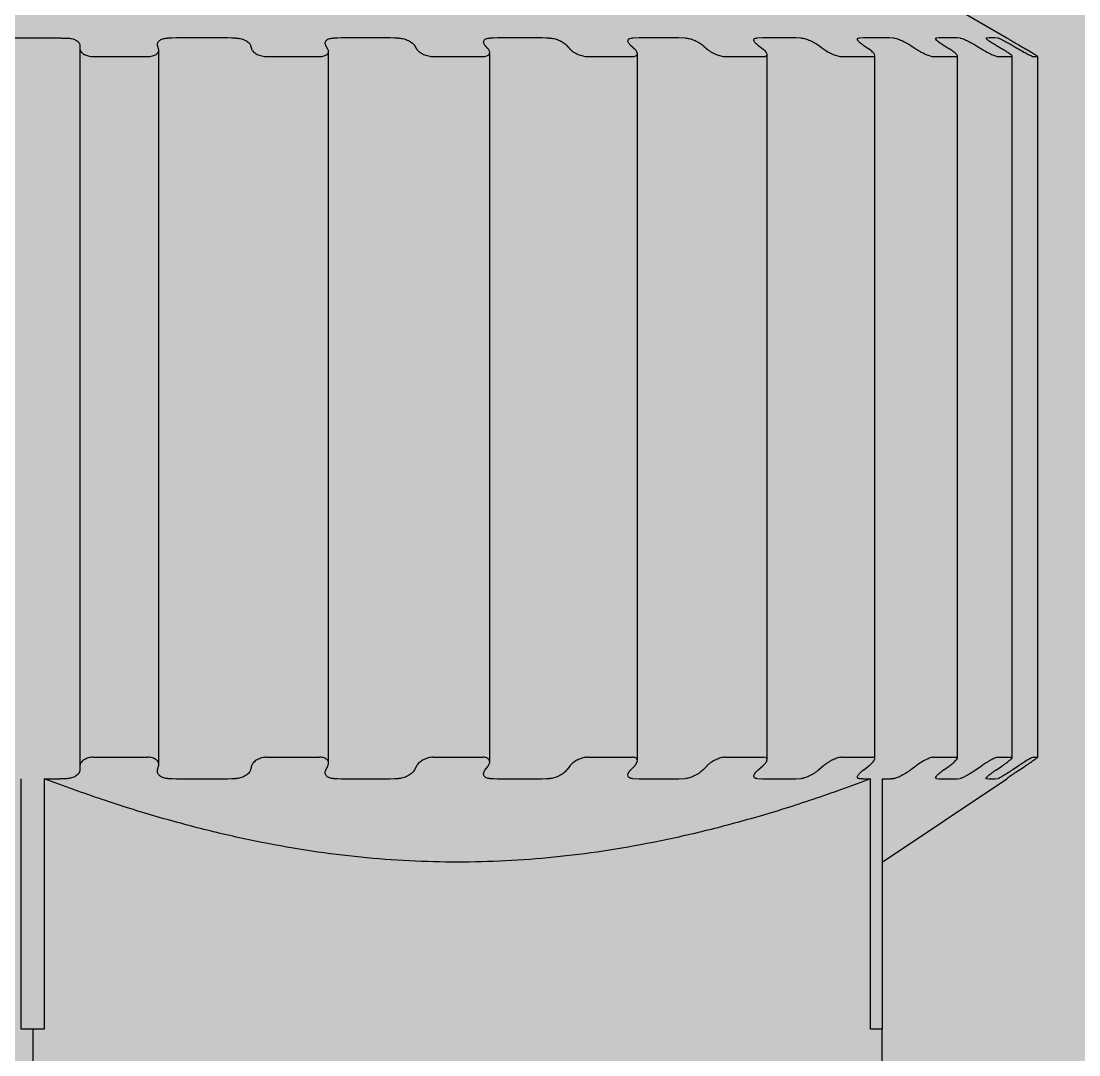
# Model space of a CAD drawing. Extents: x -18489 to 195597, y -1599 to 112111.
# Drawn here: x -16957.005 to -16955.326, y 2576.556 to 2578.197 of the extents above; entities that cross this region are included whole.
import ezdxf

# ---------------------------------------------------------------- set-up
doc = ezdxf.new("R2010")
doc.units = 0
doc.header["$LTSCALE"] = 100
for name, color, linetype in [('188K-SM-03-F10-MECH-EQ-Y2257103$0$0 Xref', 8, 'Continuous'), ('188K-SM-03-F10-MECH-EQ-Y2257103$0$M-EQU-FOUNDATION', 8, 'Continuous'), ('188K-SM-03-F10-MECH-EQ-Y2257103$0$Micron CUP L10 HVAC EQU$0$M-MECH-EQU', 136, 'Continuous'), ('188K-SM-03-F10-MECH-EQ-Y2257103$0$Micron CUP L10 HVAC EQU$0$M-PHASE1 AREA', 252, 'Continuous')]:
    doc.layers.add(name, color=color, linetype=linetype)
pattern_1 = [(50, (4473.52, 709.2), (54.6554, -4.78173), [5.715, -62.865]), (355, (4473.52, 709.2), (-10.57303, 57.31705), [4.572, -50.29218]), (100.45144, (4478.076, 708.8), (44.08237, 52.53533), [4.857, -53.42707]), (46.1842, (4473.52, 724.44), (81.32371, -12.6127), [8.5725, -94.2975]), (96.63556, (4480.3, 723.39), (71.22124, 74.22784), [7.2855, -80.14068]), (351.18415, (4473.52, 724.44), (71.22124, 74.22784), [6.858, -75.43792]), (21, (4481.14, 720.63), (45.48432, -30.67956), [5.715, -62.865]), (326, (4481.14, 720.63), (18.54061, 55.25639), [4.572, -50.292]), (71.45144, (4484.93, 718.07), (64.02493, 24.57683), [4.857, -53.42698]), (37.5, (4473.521, 709.2), (0.926581, 25.366512), [0, -49.6824, 0, -51.054, 0, -50.4825]), (7.5, (4473.52, 709.2), (20.0459, 30.054172), [0, -29.1084, 0, -48.5394, 0, -19.2405]), (327.5, (4456.529, 709.2), (40.677179, -1.718623), [0, -19.05, 0, -59.436, 0, -78.867]), (317.5, (4448.91, 709.2), (44.438754, 7.62795), [0, -24.765, 0, -39.4716, 0, -56.007])]

# ---------------------------------------------------------------- blocks, each defined once
blk = doc.blocks.new('188K-SM-03-F10-MECH-EQ-Y2257103$0$Micron CUP L10 HVAC EQU$0$A$C0c53ceb0')
at = {"layer": '188K-SM-03-F10-MECH-EQ-Y2257103$0$Micron CUP L10 HVAC EQU$0$M-PHASE1 AREA'}
for p, q in [((-8123.89249, 16608.10822), (-8122.91107, 16607.5416)), ((-8122.91107, 16607.53597), (-8122.91107, 16607.5416)), ((-8137.62858, 16607.36463), (-8137.62858, 16595.97999)), ((-8137.41677, 16607.24307), (-8136.55374, 16607.24307)), ((-8136.37674, 16596.00319), (-8136.37674, 16607.34454)), ((-8134.66083, 16607.24307), (-8133.82402, 16607.24307)), ((-8133.68115, 16596.02588), (-8133.68115, 16607.32489)), ((-8132.01783, 16607.24307), (-8131.23267, 16607.24307)), ((-8131.12219, 16596.04737), (-8131.12219, 16607.30628)), ((-8129.56808, 16607.24307), (-8128.85842, 16607.24307)), ((-8128.77762, 16596.06703), (-8128.77762, 16607.28926)), ((-8127.386, 16607.24307), (-8126.77341, 16607.24307)), ((-8126.71867, 16596.08426), (-8126.71867, 16607.27433)), ((-8125.53791, 16607.24307), (-8125.041, 16607.24307)), ((-8125.00791, 16596.09855), (-8125.00791, 16607.26195)), ((-8124.07995, 16607.24307), (-8123.71382, 16607.24307)), ((-8123.69732, 16596.10949), (-8123.69732, 16607.25248)), ((-8123.05642, 16607.24307), (-8122.8322, 16607.24307)), ((-8122.82672, 16596.11675), (-8122.82672, 16607.24619)), ((-8122.49843, 16607.24307), (-8122.42292, 16607.24307)), ((-8122.42256, 16596.12012), (-8122.42256, 16607.24328)), ((-8137.41677, 16596.12036), (-8136.55374, 16596.12036)), ((-8134.66083, 16596.12036), (-8133.82402, 16596.12036)), ((-8132.01783, 16596.12036), (-8131.23267, 16596.12036)), ((-8129.56808, 16596.12036), (-8128.85842, 16596.12036)), ((-8127.386, 16596.12036), (-8126.77341, 16596.12036)), ((-8125.53791, 16596.12036), (-8125.041, 16596.12036)), ((-8124.07995, 16596.12036), (-8123.71382, 16596.12036)), ((-8123.05642, 16596.12036), (-8122.8322, 16596.12036)), ((-8122.49843, 16596.12036), (-8122.42292, 16596.12036)), ((-8137.62858, 16595.97999), (-8137.62858, 16595.92078)), ((-8136.39521, 16595.92078), (-8136.37977, 16595.97999)), ((-8134.90406, 16595.97999), (-8134.9195, 16595.92078)), ((-8133.7236, 16595.92078), (-8133.69319, 16595.97999)), ((-8132.28508, 16595.97999), (-8132.31549, 16595.92078)), ((-8131.19341, 16595.92078), (-8131.14895, 16595.97999)), ((-8129.85123, 16595.97999), (-8129.89569, 16595.92078)), ((-8128.88151, 16595.92078), (-8128.82436, 16595.97999)), ((-8127.67645, 16595.97999), (-8127.73361, 16595.92078)), ((-8126.85815, 16595.92078), (-8126.79004, 16595.97999)), ((-8125.82684, 16595.97999), (-8125.89495, 16595.92078)), ((-8125.18481, 16595.92078), (-8125.10781, 16595.97999)), ((-8124.35857, 16595.97999), (-8124.43557, 16595.92078)), ((-8123.91234, 16595.92078), (-8123.82879, 16595.97999)), ((-8123.31628, 16595.97999), (-8123.39982, 16595.92078)), ((-8123.07939, 16595.92078), (-8122.99183, 16595.97999)), ((-8122.73162, 16595.97999), (-8122.81918, 16595.92078)), ((-8122.71127, 16595.92078), (-8122.62236, 16595.97999)), ((-8138.56131, 16591.80473), (-8138.56131, 16595.77637)), ((-8138.19433, 16595.77637), (-8138.19433, 16591.80473)), ((-8125.07497, 16591.80473), (-8125.07497, 16595.77637)), ((-8124.89148, 16595.77637), (-8124.89148, 16591.80473)), ((-8124.89148, 16594.45538), (-8122.91107, 16595.77565)), ((-8122.91107, 16595.78215), (-8122.91107, 16595.77565)), ((-8138.37782, 16591.80473), (-8138.56131, 16591.80473)), ((-8138.37782, 16591.80473), (-8138.37782, 16582.34008)), ((-8138.19433, 16591.80473), (-8138.37782, 16591.80473)), ((-8124.89148, 16591.80473), (-8125.07497, 16591.80473)), ((-8124.89148, 16582.34008), (-8124.89148, 16591.80473))]:
    blk.add_line(p, q, dxfattribs=at)
for centre, major_axis, ratio, start_param, end_param in [((-8135.69201, 16580.74125), (-0.0012, 26.80035), 0.98480775, 6.26263825, 6.30364386), ((-8133.08781, 16580.74125), (-0.00061, 26.80035), 0.93969262, 6.26266107, 6.30366667), ((-8130.64434, 16580.74125), (-0.00042, 26.80035), 0.8660254, 6.26266899, 6.30367459), ((-8128.43585, 16580.74125), (-0.00033, 26.80035), 0.76604444, 6.26267321, 6.30367881), ((-8126.52944, 16580.74125), (-0.00027, 26.80035), 0.64278761, 6.26267596, 6.30368156), ((-8124.98304, 16580.74125), (-0.00024, 26.80035), 0.5, 6.262678, 6.3036836), ((-8123.84363, 16580.74125), (-0.00022, 26.80035), 0.34202014, 6.26267967, 6.30368527), ((-8123.14584, 16580.74125), (-0.00021, 26.80035), 0.17364818, 6.26268113, 6.30368673), ((-8135.69201, 16618.98619), (-0.00138, -23.21054), 0.98480775, 6.25956941, 6.30691816), ((-8133.0878, 16618.98619), (-0.0007, -23.21054), 0.93969262, 6.25953926, 6.30688801), ((-8130.64433, 16618.98619), (-0.00048, -23.21054), 0.8660254, 6.25952879, 6.30687754), ((-8128.43583, 16618.98619), (-0.00037, -23.21054), 0.76604444, 6.25952322, 6.30687197), ((-8126.52942, 16618.98619), (-0.00031, -23.21054), 0.64278761, 6.25951958, 6.30686834), ((-8123.8436, 16618.98619), (-0.00025, -23.21054), 0.34202014, 6.25951468, 6.30686344), ((-8123.14581, 16618.98619), (-0.00024, -23.21054), 0.17364818, 6.25951275, 6.3068615)]:
    blk.add_ellipse(centre, major_axis=major_axis, ratio=ratio, start_param=start_param, end_param=end_param, dxfattribs=at)
for points, weights in [([(-8138.92727, 16607.53597), (-8138.37782, 16607.54723), (-8137.82838, 16607.53597)], [1.93647539012, 1.93769688925, 1.93647539012]), ([(-8137.62929, 16607.41589), (-8137.62858, 16607.39033), (-8137.62858, 16607.36463)], [1.04516094232, 1.04564432953, 1.04611958948]), ([(-8136.38048, 16607.36463), (-8136.38752, 16607.39035), (-8136.39521, 16607.41591)], [1.04611932055, 1.04564401843, 1.04516058768]), ([(-8134.92018, 16607.41589), (-8134.9118, 16607.39033), (-8134.90406, 16607.36463)], [1.04516094222, 1.04564432943, 1.04611958938]), ([(-8133.69387, 16607.36463), (-8133.70845, 16607.39035), (-8133.7236, 16607.41591)], [1.04611932012, 1.04564401801, 1.04516058726]), ([(-8132.31614, 16607.41589), (-8132.30032, 16607.39033), (-8132.28508, 16607.36463)], [1.04516094233, 1.04564432955, 1.04611958949]), ([(-8131.14958, 16607.36463), (-8131.17125, 16607.39035), (-8131.19341, 16607.41591)], [1.04611932038, 1.04564401827, 1.04516058752]), ([(-8129.89628, 16607.41589), (-8129.87351, 16607.39033), (-8129.85123, 16607.36463)], [1.04516094243, 1.04564432965, 1.0461195896]), ([(-8128.82492, 16607.36463), (-8128.85302, 16607.39035), (-8128.88151, 16607.41591)], [1.04611932027, 1.04564401815, 1.04516058741]), ([(-8127.73412, 16607.41589), (-8127.7051, 16607.39033), (-8127.67645, 16607.36463)], [1.04516094266, 1.04564432988, 1.04611958983]), ([(-8126.79052, 16607.36463), (-8126.8242, 16607.39035), (-8126.85815, 16607.41591)], [1.04611932015, 1.04564401804, 1.04516058729]), ([(-8125.89537, 16607.41589), (-8125.86097, 16607.39033), (-8125.82684, 16607.36463)], [1.0451609422, 1.04564432941, 1.04611958936]), ([(-8125.10819, 16607.36463), (-8125.14643, 16607.39035), (-8125.18481, 16607.41591)], [1.04611932038, 1.04564401826, 1.04516058751]), ([(-8124.43589, 16607.41589), (-8124.39717, 16607.39033), (-8124.35857, 16607.36463)], [1.04516094231, 1.04564432953, 1.04611958947]), ([(-8123.82906, 16607.36463), (-8123.87069, 16607.39035), (-8123.91234, 16607.41591)], [1.04611932029, 1.04564401817, 1.04516058742]), ([(-8123.40003, 16607.41589), (-8123.35815, 16607.39033), (-8123.31628, 16607.36463)], [1.04516094224, 1.04564432946, 1.0461195894]), ([(-8122.99198, 16607.36463), (-8123.03574, 16607.39035), (-8123.07939, 16607.41591)], [1.04611932041, 1.0456440183, 1.04516058755]), ([(-8122.81927, 16607.41589), (-8122.7755, 16607.39033), (-8122.73162, 16607.36463)], [1.0451609426, 1.04564432981, 1.04611958976]), ([(-8122.62239, 16607.36463), (-8122.66695, 16607.39035), (-8122.71127, 16607.41591)], [1.04611932014, 1.04564401802, 1.04516058728]), ([(-8138.19433, 16595.77637), (-8138.01141, 16595.77782), (-8137.82838, 16595.78215)], [1.61892907311, 1.61881551721, 1.61847557924]), ([(-8125.07497, 16595.77637), (-8131.63465, 16593.3036), (-8138.19433, 16595.77637)], [1.06957579566, 1.22672434335, 1.06957579566]), ([(-8125.25794, 16595.78215), (-8125.16643, 16595.77782), (-8125.07497, 16595.77637)], [1.61847558047, 1.61881551844, 1.61892907434]), ([(-8124.89148, 16595.77637), (-8124.80001, 16595.77782), (-8124.7085, 16595.78215)], [1.61892907434, 1.61881551844, 1.61847558047])]:
    blk.add_rational_spline(points, weights, degree=2, dxfattribs=at)
for points, knots in [([(-8137.82838, 16607.53597), (-8137.80578, 16607.53548), (-8137.78222, 16607.53265), (-8137.73643, 16607.52207), (-8137.71461, 16607.51381), (-8137.67696, 16607.49398), (-8137.65977, 16607.48053), (-8137.63628, 16607.4515), (-8137.63001, 16607.43591), (-8137.62866, 16607.41959), (-8137.62859, 16607.41775), (-8137.62929, 16607.41589)], [0.0329398741, 0.0329398741, 0.0329398741, 0.0329398741, 0.0396612238, 0.0396612238, 0.0470802354, 0.0470802354, 0.0557823299, 0.0557823299, 0.0644844245, 0.0644844245, 0.0655817402, 0.0655817402, 0.0655817402, 0.0655817402]), ([(-8136.39521, 16607.41591), (-8136.39577, 16607.41776), (-8136.39625, 16607.4196), (-8136.39665, 16607.42142), (-8136.39982, 16607.43591), (-8136.39829, 16607.4515), (-8136.38371, 16607.48053), (-8136.37068, 16607.49398), (-8136.33929, 16607.51381), (-8136.32013, 16607.52207), (-8136.27791, 16607.53265), (-8136.25539, 16607.53548), (-8136.23315, 16607.53597)], [0.1289552603, 0.1289552603, 0.1289552603, 0.1289552603, 0.1300488787, 0.1300488787, 0.1300488787, 0.1387509732, 0.1387509732, 0.1474530678, 0.1474530678, 0.1548720794, 0.1548720794, 0.1615934291, 0.1615934291, 0.1615934291, 0.1615934291]), ([(-8135.15095, 16607.53597), (-8135.12869, 16607.53548), (-8135.10479, 16607.53265), (-8135.05683, 16607.52207), (-8135.03301, 16607.51381), (-8134.99026, 16607.49398), (-8134.96941, 16607.48053), (-8134.93773, 16607.4515), (-8134.92691, 16607.43591), (-8134.92068, 16607.41959), (-8134.92005, 16607.41775), (-8134.92018, 16607.41589)], [0.0329398741, 0.0329398741, 0.0329398741, 0.0329398741, 0.0396612238, 0.0396612238, 0.0470802354, 0.0470802354, 0.0557823299, 0.0557823299, 0.0644844245, 0.0644844245, 0.0655817402, 0.0655817402, 0.0655817402, 0.0655817402]), ([(-8133.7236, 16607.41591), (-8133.7247, 16607.41776), (-8133.72572, 16607.4196), (-8133.72665, 16607.42142), (-8133.7341, 16607.43591), (-8133.73735, 16607.4515), (-8133.73212, 16607.48053), (-8133.72367, 16607.49398), (-8133.69948, 16607.51381), (-8133.68356, 16607.52207), (-8133.64619, 16607.53265), (-8133.62541, 16607.53548), (-8133.60419, 16607.53597)], [0.1289552603, 0.1289552603, 0.1289552603, 0.1289552603, 0.1300488787, 0.1300488787, 0.1300488787, 0.1387509732, 0.1387509732, 0.1474530678, 0.1474530678, 0.1548720794, 0.1548720794, 0.1615934291, 0.1615934291, 0.1615934291, 0.1615934291]), ([(-8132.57157, 16607.53597), (-8132.55032, 16607.53548), (-8132.52681, 16607.53265), (-8132.47813, 16607.52207), (-8132.45305, 16607.51381), (-8132.40648, 16607.49398), (-8132.38262, 16607.48053), (-8132.3437, 16607.4515), (-8132.32867, 16607.43591), (-8132.31775, 16607.41959), (-8132.31659, 16607.41775), (-8132.31614, 16607.41589)], [0.0329398741, 0.0329398741, 0.0329398741, 0.0329398741, 0.0396612238, 0.0396612238, 0.0470802354, 0.0470802354, 0.0557823299, 0.0557823299, 0.0644844245, 0.0644844245, 0.0655817402, 0.0655817402, 0.0655817402, 0.0655817402]), ([(-8131.19341, 16607.41591), (-8131.19501, 16607.41776), (-8131.19654, 16607.4196), (-8131.19799, 16607.42142), (-8131.20948, 16607.43591), (-8131.21742, 16607.4515), (-8131.2217, 16607.48053), (-8131.21806, 16607.49398), (-8131.20183, 16607.51381), (-8131.18962, 16607.52207), (-8131.15824, 16607.53265), (-8131.13983, 16607.53548), (-8131.12028, 16607.53597)], [0.1289552603, 0.1289552603, 0.1289552603, 0.1289552603, 0.1300488787, 0.1300488787, 0.1300488787, 0.1387509732, 0.1387509732, 0.1474530678, 0.1474530678, 0.1548720794, 0.1548720794, 0.1615934291, 0.1615934291, 0.1615934291, 0.1615934291]), ([(-8130.16861, 16607.53597), (-8130.14902, 16607.53548), (-8130.12661, 16607.53265), (-8130.0787, 16607.52207), (-8130.05311, 16607.51381), (-8130.00414, 16607.49398), (-8129.97798, 16607.48053), (-8129.93302, 16607.4515), (-8129.91423, 16607.43591), (-8129.89895, 16607.41959), (-8129.89728, 16607.41775), (-8129.89628, 16607.41589)], [0.0329398741, 0.0329398741, 0.0329398741, 0.0329398741, 0.0396612238, 0.0396612238, 0.0470802354, 0.0470802354, 0.0557823299, 0.0557823299, 0.0644844245, 0.0644844245, 0.0655817402, 0.0655817402, 0.0655817402, 0.0655817402]), ([(-8128.88151, 16607.41591), (-8128.88357, 16607.41776), (-8128.88556, 16607.4196), (-8128.88747, 16607.42142), (-8128.90267, 16607.43591), (-8128.91505, 16607.4515), (-8128.9287, 16607.48053), (-8128.93001, 16607.49398), (-8128.92221, 16607.51381), (-8128.9141, 16607.52207), (-8128.88965, 16607.53265), (-8128.87417, 16607.53548), (-8128.85688, 16607.53597)], [0.1289552603, 0.1289552603, 0.1289552603, 0.1289552603, 0.1300488787, 0.1300488787, 0.1300488787, 0.1387509732, 0.1387509732, 0.1474530678, 0.1474530678, 0.1548720794, 0.1548720794, 0.1615934291, 0.1615934291, 0.1615934291, 0.1615934291]), ([(-8128.01509, 16607.53597), (-8127.99775, 16607.53548), (-8127.97712, 16607.53265), (-8127.93142, 16607.52207), (-8127.90611, 16607.51381), (-8127.85623, 16607.49398), (-8127.82858, 16607.48053), (-8127.77893, 16607.4515), (-8127.75695, 16607.43591), (-8127.73777, 16607.41959), (-8127.73566, 16607.41775), (-8127.73412, 16607.41589)], [0.0329398741, 0.0329398741, 0.0329398741, 0.0329398741, 0.0396612238, 0.0396612238, 0.0470802354, 0.0470802354, 0.0557823299, 0.0557823299, 0.0644844245, 0.0644844245, 0.0655817402, 0.0655817402, 0.0655817402, 0.0655817402]), ([(-8126.85815, 16607.41591), (-8126.86061, 16607.41776), (-8126.863, 16607.4196), (-8126.86532, 16607.42142), (-8126.88375, 16607.43591), (-8126.9002, 16607.4515), (-8126.92282, 16607.48053), (-8126.92902, 16607.49398), (-8126.92989, 16607.51381), (-8126.92612, 16607.52207), (-8126.90935, 16607.53265), (-8126.89727, 16607.53548), (-8126.88278, 16607.53597)], [0.1289552603, 0.1289552603, 0.1289552603, 0.1289552603, 0.1300488787, 0.1300488787, 0.1300488787, 0.1387509732, 0.1387509732, 0.1474530678, 0.1474530678, 0.1548720794, 0.1548720794, 0.1615934291, 0.1615934291, 0.1615934291, 0.1615934291]), ([(-8126.17643, 16607.53597), (-8126.16187, 16607.53548), (-8126.14365, 16607.53265), (-8126.10156, 16607.52207), (-8126.07728, 16607.51381), (-8126.02801, 16607.49398), (-8125.9997, 16607.48053), (-8125.94688, 16607.4515), (-8125.92238, 16607.43591), (-8125.89989, 16607.41959), (-8125.89739, 16607.41775), (-8125.89537, 16607.41589)], [0.0329398741, 0.0329398741, 0.0329398741, 0.0329398741, 0.0396612238, 0.0396612238, 0.0470802354, 0.0470802354, 0.0557823299, 0.0557823299, 0.0644844245, 0.0644844245, 0.0655817402, 0.0655817402, 0.0655817402, 0.0655817402]), ([(-8125.18481, 16607.41591), (-8125.18759, 16607.41776), (-8125.19031, 16607.4196), (-8125.19297, 16607.42142), (-8125.21408, 16607.43591), (-8125.23409, 16607.4515), (-8125.26499, 16607.48053), (-8125.2759, 16607.49398), (-8125.28542, 16607.51381), (-8125.2861, 16607.52207), (-8125.27752, 16607.53265), (-8125.2692, 16607.53548), (-8125.25794, 16607.53597)], [0.1289552603, 0.1289552603, 0.1289552603, 0.1289552603, 0.1300488787, 0.1300488787, 0.1300488787, 0.1387509732, 0.1387509732, 0.1474530678, 0.1474530678, 0.1548720794, 0.1548720794, 0.1615934291, 0.1615934291, 0.1615934291, 0.1615934291]), ([(-8124.7085, 16607.53597), (-8124.69716, 16607.53548), (-8124.68191, 16607.53265), (-8124.64471, 16607.52207), (-8124.62221, 16607.51381), (-8124.57504, 16607.49398), (-8124.54693, 16607.48053), (-8124.49254, 16607.4515), (-8124.46626, 16607.43591), (-8124.44114, 16607.41959), (-8124.43834, 16607.41775), (-8124.43589, 16607.41589)], [0.0329398741, 0.0329398741, 0.0329398741, 0.0329398741, 0.0396612238, 0.0396612238, 0.0470802354, 0.0470802354, 0.0557823299, 0.0557823299, 0.0644844245, 0.0644844245, 0.0655817402, 0.0655817402, 0.0655817402, 0.0655817402]), ([(-8123.91234, 16607.41591), (-8123.91535, 16607.41776), (-8123.91832, 16607.4196), (-8123.92123, 16607.42142), (-8123.94437, 16607.43591), (-8123.96735, 16607.4515), (-8124.00559, 16607.48053), (-8124.02087, 16607.49398), (-8124.03875, 16607.51381), (-8124.04387, 16607.52207), (-8124.04374, 16607.53265), (-8124.03944, 16607.53548), (-8124.03175, 16607.53597)], [0.1289552603, 0.1289552603, 0.1289552603, 0.1289552603, 0.1300488787, 0.1300488787, 0.1300488787, 0.1387509732, 0.1387509732, 0.1474530678, 0.1474530678, 0.1548720794, 0.1548720794, 0.1615934291, 0.1615934291, 0.1615934291, 0.1615934291]), ([(-8123.65591, 16607.53597), (-8123.64814, 16607.53548), (-8123.63632, 16607.53265), (-8123.60513, 16607.52207), (-8123.58509, 16607.51381), (-8123.54145, 16607.49398), (-8123.51441, 16607.48053), (-8123.4601, 16607.4515), (-8123.43284, 16607.43591), (-8123.40585, 16607.41959), (-8123.40282, 16607.41775), (-8123.40003, 16607.41589)], [0.0329398741, 0.0329398741, 0.0329398741, 0.0329398741, 0.0396612238, 0.0396612238, 0.0470802354, 0.0470802354, 0.0557823299, 0.0557823299, 0.0644844245, 0.0644844245, 0.0655817402, 0.0655817402, 0.0655817402, 0.0655817402]), ([(-8123.07939, 16607.41591), (-8123.08255, 16607.41776), (-8123.08567, 16607.4196), (-8123.08875, 16607.42142), (-8123.11323, 16607.43591), (-8123.13846, 16607.4515), (-8123.18288, 16607.48053), (-8123.20207, 16607.49398), (-8123.22777, 16607.51381), (-8123.23716, 16607.52207), (-8123.24549, 16607.53265), (-8123.24533, 16607.53548), (-8123.24145, 16607.53597)], [0.1289552603, 0.1289552603, 0.1289552603, 0.1289552603, 0.1300488787, 0.1300488787, 0.1300488787, 0.1387509732, 0.1387509732, 0.1474530678, 0.1474530678, 0.1548720794, 0.1548720794, 0.1615934291, 0.1615934291, 0.1615934291, 0.1615934291]), ([(-8123.05063, 16607.53597), (-8123.04667, 16607.53548), (-8123.03863, 16607.53265), (-8123.01441, 16607.52207), (-8122.99744, 16607.51381), (-8122.95866, 16607.49398), (-8122.9335, 16607.48053), (-8122.88092, 16607.4515), (-8122.85351, 16607.43591), (-8122.82548, 16607.41959), (-8122.82232, 16607.41775), (-8122.81927, 16607.41589)], [0.0329398741, 0.0329398741, 0.0329398741, 0.0329398741, 0.0396612238, 0.0396612238, 0.0470802354, 0.0470802354, 0.0557823299, 0.0557823299, 0.0644844245, 0.0644844245, 0.0655817402, 0.0655817402, 0.0655817402, 0.0655817402]), ([(-8122.71127, 16607.41591), (-8122.71448, 16607.41776), (-8122.71767, 16607.4196), (-8122.72082, 16607.42142), (-8122.74589, 16607.43591), (-8122.77261, 16607.4515), (-8122.82186, 16607.48053), (-8122.84438, 16607.49398), (-8122.87711, 16607.51381), (-8122.8905, 16607.52207), (-8122.90702, 16607.53265), (-8122.91102, 16607.53548), (-8122.91107, 16607.53597)], [0.1289552603, 0.1289552603, 0.1289552603, 0.1289552603, 0.1300488787, 0.1300488787, 0.1300488787, 0.1387509732, 0.1387509732, 0.1474530678, 0.1474530678, 0.1548720794, 0.1548720794, 0.1615934291, 0.1615934291, 0.1615934291, 0.1615934291]), ([(-8137.62858, 16607.36463), (-8137.62858, 16607.36279), (-8137.62851, 16607.36096), (-8137.62719, 16607.34494), (-8137.62114, 16607.32964), (-8137.59846, 16607.30104), (-8137.58185, 16607.28773), (-8137.54423, 16607.26715), (-8137.5213, 16607.25823), (-8137.47063, 16607.24618), (-8137.44288, 16607.24307), (-8137.41677, 16607.24307)], [-0.0666479464, -0.0666479464, -0.0666479464, -0.0666479464, -0.0655607867, -0.0655607867, -0.057024863, -0.057024863, -0.0484889392, -0.0484889392, -0.0406346663, -0.0406346663, -0.0327803934, -0.0327803934, -0.0327803934, -0.0327803934]), ([(-8136.55374, 16607.24307), (-8136.52775, 16607.24307), (-8136.50108, 16607.24618), (-8136.45433, 16607.25823), (-8136.43422, 16607.26715), (-8136.40304, 16607.28773), (-8136.39054, 16607.30104), (-8136.37663, 16607.32964), (-8136.37523, 16607.34494), (-8136.37875, 16607.36097), (-8136.37923, 16607.3628), (-8136.38048, 16607.36463)], [-0.0972684785, -0.0972684785, -0.0972684785, -0.0972684785, -0.0894142056, -0.0894142056, -0.0815599327, -0.0815599327, -0.0730240089, -0.0730240089, -0.0644880851, -0.0644880851, -0.0633980576, -0.0633980576, -0.0633980576, -0.0633980576]), ([(-8134.90406, 16607.36463), (-8134.9035, 16607.36279), (-8134.90288, 16607.36096), (-8134.89677, 16607.34494), (-8134.88625, 16607.32964), (-8134.85549, 16607.30104), (-8134.83527, 16607.28773), (-8134.79236, 16607.26715), (-8134.7673, 16607.25823), (-8134.71426, 16607.24618), (-8134.68627, 16607.24307), (-8134.66083, 16607.24307)], [-0.0666479464, -0.0666479464, -0.0666479464, -0.0666479464, -0.0655607867, -0.0655607867, -0.057024863, -0.057024863, -0.0484889392, -0.0484889392, -0.0406346663, -0.0406346663, -0.0327803934, -0.0327803934, -0.0327803934, -0.0327803934]), ([(-8133.82402, 16607.24307), (-8133.79895, 16607.24307), (-8133.77417, 16607.24618), (-8133.73275, 16607.25823), (-8133.71607, 16607.26715), (-8133.69228, 16607.28773), (-8133.68428, 16607.30104), (-8133.67956, 16607.32964), (-8133.68285, 16607.34494), (-8133.69109, 16607.36097), (-8133.69211, 16607.3628), (-8133.69387, 16607.36463)], [-0.0972684785, -0.0972684785, -0.0972684785, -0.0972684785, -0.0894142056, -0.0894142056, -0.0815599327, -0.0815599327, -0.0730240089, -0.0730240089, -0.0644880851, -0.0644880851, -0.0633980576, -0.0633980576, -0.0633980576, -0.0633980576]), ([(-8132.28508, 16607.36463), (-8132.28399, 16607.36279), (-8132.28284, 16607.36096), (-8132.27212, 16607.34494), (-8132.25745, 16607.32964), (-8132.21955, 16607.30104), (-8132.19633, 16607.28773), (-8132.14943, 16607.26715), (-8132.123, 16607.25823), (-8132.0692, 16607.24618), (-8132.04183, 16607.24307), (-8132.01783, 16607.24307)], [-0.0666479464, -0.0666479464, -0.0666479464, -0.0666479464, -0.0655607867, -0.0655607867, -0.057024863, -0.057024863, -0.0484889392, -0.0484889392, -0.0406346663, -0.0406346663, -0.0327803934, -0.0327803934, -0.0327803934, -0.0327803934]), ([(-8131.23267, 16607.24307), (-8131.20927, 16607.24307), (-8131.18714, 16607.24618), (-8131.15231, 16607.25823), (-8131.13958, 16607.26715), (-8131.12388, 16607.28773), (-8131.12063, 16607.30104), (-8131.12524, 16607.32964), (-8131.13312, 16607.34494), (-8131.14585, 16607.36097), (-8131.14737, 16607.3628), (-8131.14958, 16607.36463)], [-0.0972684785, -0.0972684785, -0.0972684785, -0.0972684785, -0.0894142056, -0.0894142056, -0.0815599327, -0.0815599327, -0.0730240089, -0.0730240089, -0.0644880851, -0.0644880851, -0.0633980576, -0.0633980576, -0.0633980576, -0.0633980576]), ([(-8129.85123, 16607.36463), (-8129.84963, 16607.36279), (-8129.84799, 16607.36096), (-8129.83298, 16607.34494), (-8129.81462, 16607.32964), (-8129.77073, 16607.30104), (-8129.74521, 16607.28773), (-8129.69575, 16607.26715), (-8129.66876, 16607.25823), (-8129.61583, 16607.24618), (-8129.5899, 16607.24307), (-8129.56808, 16607.24307)], [-0.0666479464, -0.0666479464, -0.0666479464, -0.0666479464, -0.0655607867, -0.0655607867, -0.057024863, -0.057024863, -0.0484889392, -0.0484889392, -0.0406346663, -0.0406346663, -0.0327803934, -0.0327803934, -0.0327803934, -0.0327803934]), ([(-8128.85842, 16607.24307), (-8128.83741, 16607.24307), (-8128.8186, 16607.24618), (-8128.79141, 16607.25823), (-8128.78301, 16607.26715), (-8128.7759, 16607.28773), (-8128.77748, 16607.30104), (-8128.79128, 16607.32964), (-8128.80352, 16607.34494), (-8128.82034, 16607.36097), (-8128.82232, 16607.3628), (-8128.82492, 16607.36463)], [-0.0972684785, -0.0972684785, -0.0972684785, -0.0972684785, -0.0894142056, -0.0894142056, -0.0815599327, -0.0815599327, -0.0730240089, -0.0730240089, -0.0644880851, -0.0644880851, -0.0633980576, -0.0633980576, -0.0633980576, -0.0633980576]), ([(-8127.67645, 16607.36463), (-8127.6744, 16607.36279), (-8127.67231, 16607.36096), (-8127.65348, 16607.34494), (-8127.63198, 16607.32964), (-8127.58342, 16607.30104), (-8127.55639, 16607.28773), (-8127.50587, 16607.26715), (-8127.47913, 16607.25823), (-8127.42869, 16607.24618), (-8127.40499, 16607.24307), (-8127.386, 16607.24307)], [-0.0666479464, -0.0666479464, -0.0666479464, -0.0666479464, -0.0655607867, -0.0655607867, -0.057024863, -0.057024863, -0.0484889392, -0.0484889392, -0.0406346663, -0.0406346663, -0.0327803934, -0.0327803934, -0.0327803934, -0.0327803934]), ([(-8126.77341, 16607.24307), (-8126.75543, 16607.24307), (-8126.7405, 16607.24618), (-8126.72179, 16607.25823), (-8126.71797, 16607.26715), (-8126.71966, 16607.28773), (-8126.72604, 16607.30104), (-8126.74861, 16607.32964), (-8126.76483, 16607.34494), (-8126.78523, 16607.36097), (-8126.78761, 16607.3628), (-8126.79052, 16607.36463)], [-0.0972684785, -0.0972684785, -0.0972684785, -0.0972684785, -0.0894142056, -0.0894142056, -0.0815599327, -0.0815599327, -0.0730240089, -0.0730240089, -0.0644880851, -0.0644880851, -0.0633980576, -0.0633980576, -0.0633980576, -0.0633980576]), ([(-8125.82684, 16607.36463), (-8125.82439, 16607.36279), (-8125.82192, 16607.36096), (-8125.79984, 16607.34494), (-8125.77584, 16607.32964), (-8125.7241, 16607.30104), (-8125.69637, 16607.28773), (-8125.64633, 16607.26715), (-8125.62066, 16607.25823), (-8125.57423, 16607.24618), (-8125.55349, 16607.24307), (-8125.53791, 16607.24307)], [-0.0666479464, -0.0666479464, -0.0666479464, -0.0666479464, -0.0655607867, -0.0655607867, -0.057024863, -0.057024863, -0.0484889392, -0.0484889392, -0.0406346663, -0.0406346663, -0.0327803934, -0.0327803934, -0.0327803934, -0.0327803934]), ([(-8125.041, 16607.24307), (-8125.02659, 16607.24307), (-8125.016, 16607.24618), (-8125.00633, 16607.25823), (-8125.00722, 16607.26715), (-8125.01765, 16607.28773), (-8125.02863, 16607.30104), (-8125.05929, 16607.32964), (-8125.079, 16607.34494), (-8125.10235, 16607.36097), (-8125.10507, 16607.3628), (-8125.10819, 16607.36463)], [-0.0972684785, -0.0972684785, -0.0972684785, -0.0972684785, -0.0894142056, -0.0894142056, -0.0815599327, -0.0815599327, -0.0730240089, -0.0730240089, -0.0644880851, -0.0644880851, -0.0633980576, -0.0633980576, -0.0633980576, -0.0633980576]), ([(-8124.35857, 16607.36463), (-8124.35581, 16607.36279), (-8124.35303, 16607.36096), (-8124.32836, 16607.34494), (-8124.30261, 16607.32964), (-8124.24926, 16607.30104), (-8124.22168, 16607.28773), (-8124.17362, 16607.26715), (-8124.14981, 16607.25823), (-8124.1088, 16607.24618), (-8124.09164, 16607.24307), (-8124.07995, 16607.24307)], [-0.0666479464, -0.0666479464, -0.0666479464, -0.0666479464, -0.0655607867, -0.0655607867, -0.057024863, -0.057024863, -0.0484889392, -0.0484889392, -0.0406346663, -0.0406346663, -0.0327803934, -0.0327803934, -0.0327803934, -0.0327803934]), ([(-8123.71382, 16607.24307), (-8123.70341, 16607.24307), (-8123.69749, 16607.24618), (-8123.69716, 16607.25823), (-8123.70272, 16607.26715), (-8123.72159, 16607.28773), (-8123.73683, 16607.30104), (-8123.77465, 16607.32964), (-8123.79724, 16607.34494), (-8123.82285, 16607.36097), (-8123.8258, 16607.3628), (-8123.82906, 16607.36463)], [-0.0972684785, -0.0972684785, -0.0972684785, -0.0972684785, -0.0894142056, -0.0894142056, -0.0815599327, -0.0815599327, -0.0730240089, -0.0730240089, -0.0644880851, -0.0644880851, -0.0633980576, -0.0633980576, -0.0633980576, -0.0633980576]), ([(-8123.31628, 16607.36463), (-8123.31328, 16607.36279), (-8123.31028, 16607.36096), (-8123.28378, 16607.34494), (-8123.25704, 16607.32964), (-8123.20371, 16607.30104), (-8123.17711, 16607.28773), (-8123.13251, 16607.26715), (-8123.11126, 16607.25823), (-8123.07693, 16607.24618), (-8123.06387, 16607.24307), (-8123.05642, 16607.24307)], [-0.0666479464, -0.0666479464, -0.0666479464, -0.0666479464, -0.0655607867, -0.0655607867, -0.057024863, -0.057024863, -0.0484889392, -0.0484889392, -0.0406346663, -0.0406346663, -0.0327803934, -0.0327803934, -0.0327803934, -0.0327803934]), ([(-8122.8322, 16607.24307), (-8122.82612, 16607.24307), (-8122.82504, 16607.24618), (-8122.83406, 16607.25823), (-8122.84412, 16607.26715), (-8122.87084, 16607.28773), (-8122.88988, 16607.30104), (-8122.93371, 16607.32964), (-8122.95851, 16607.34494), (-8122.98559, 16607.36097), (-8122.9887, 16607.3628), (-8122.99198, 16607.36463)], [-0.0972684785, -0.0972684785, -0.0972684785, -0.0972684785, -0.0894142056, -0.0894142056, -0.0815599327, -0.0815599327, -0.0730240089, -0.0730240089, -0.0644880851, -0.0644880851, -0.0633980576, -0.0633980576, -0.0633980576, -0.0633980576]), ([(-8122.73162, 16607.36463), (-8122.72847, 16607.36279), (-8122.72534, 16607.36096), (-8122.69782, 16607.34494), (-8122.67092, 16607.32964), (-8122.61921, 16607.30104), (-8122.5944, 16607.28773), (-8122.55462, 16607.26715), (-8122.53659, 16607.25823), (-8122.50997, 16607.24618), (-8122.50141, 16607.24307), (-8122.49843, 16607.24307)], [-0.0666479464, -0.0666479464, -0.0666479464, -0.0666479464, -0.0655607867, -0.0655607867, -0.057024863, -0.057024863, -0.0484889392, -0.0484889392, -0.0406346663, -0.0406346663, -0.0327803934, -0.0327803934, -0.0327803934, -0.0327803934]), ([(-8122.42292, 16607.24307), (-8122.42135, 16607.24307), (-8122.42515, 16607.24618), (-8122.44324, 16607.25823), (-8122.4575, 16607.26715), (-8122.49127, 16607.28773), (-8122.51353, 16607.30104), (-8122.56204, 16607.32964), (-8122.58828, 16607.34494), (-8122.61601, 16607.36097), (-8122.61919, 16607.3628), (-8122.62239, 16607.36463)], [-0.0972684785, -0.0972684785, -0.0972684785, -0.0972684785, -0.0894142056, -0.0894142056, -0.0815599327, -0.0815599327, -0.0730240089, -0.0730240089, -0.0644880851, -0.0644880851, -0.0633980576, -0.0633980576, -0.0633980576, -0.0633980576]), ([(-8137.41677, 16596.12036), (-8137.44316, 16596.12036), (-8137.47105, 16596.11669), (-8137.52169, 16596.10271), (-8137.54446, 16596.09242), (-8137.58205, 16596.06866), (-8137.59864, 16596.05323), (-8137.62122, 16596.02021), (-8137.6272, 16596.00262), (-8137.62851, 16595.98423), (-8137.62858, 16595.98212), (-8137.62858, 16595.97999)], [-0.0994872627, -0.0994872627, -0.0994872627, -0.0994872627, -0.0915496204, -0.0915496204, -0.0836119781, -0.0836119781, -0.0747861338, -0.0747861338, -0.0659602895, -0.0659602895, -0.0648289829, -0.0648289829, -0.0648289829, -0.0648289829]), ([(-8136.37977, 16595.97999), (-8136.37922, 16595.98212), (-8136.37875, 16595.98423), (-8136.37525, 16596.00262), (-8136.37659, 16596.02021), (-8136.39042, 16596.05323), (-8136.40287, 16596.06866), (-8136.43403, 16596.09242), (-8136.45397, 16596.10271), (-8136.50068, 16596.11669), (-8136.52748, 16596.12036), (-8136.55374, 16596.12036)], [-0.0681852529, -0.0681852529, -0.0681852529, -0.0681852529, -0.0670539463, -0.0670539463, -0.058228102, -0.058228102, -0.0494022577, -0.0494022577, -0.0414646154, -0.0414646154, -0.0335269732, -0.0335269732, -0.0335269732, -0.0335269732]), ([(-8134.66083, 16596.12036), (-8134.68654, 16596.12036), (-8134.71469, 16596.11669), (-8134.76772, 16596.10271), (-8134.79262, 16596.09242), (-8134.8355, 16596.06866), (-8134.85572, 16596.05323), (-8134.88638, 16596.02021), (-8134.8968, 16596.00262), (-8134.90288, 16595.98423), (-8134.9035, 16595.98212), (-8134.90406, 16595.97999)], [-0.0994872627, -0.0994872627, -0.0994872627, -0.0994872627, -0.0915496204, -0.0915496204, -0.0836119781, -0.0836119781, -0.0747861338, -0.0747861338, -0.0659602895, -0.0659602895, -0.0648289829, -0.0648289829, -0.0648289829, -0.0648289829]), ([(-8133.69319, 16595.97999), (-8133.69211, 16595.98212), (-8133.69109, 16595.98423), (-8133.6829, 16596.00262), (-8133.67957, 16596.02021), (-8133.68421, 16596.05323), (-8133.69215, 16596.06866), (-8133.71593, 16596.09242), (-8133.73244, 16596.10271), (-8133.77381, 16596.11669), (-8133.79868, 16596.12036), (-8133.82402, 16596.12036)], [-0.0681852529, -0.0681852529, -0.0681852529, -0.0681852529, -0.0670539463, -0.0670539463, -0.058228102, -0.058228102, -0.0494022577, -0.0494022577, -0.0414646154, -0.0414646154, -0.0335269732, -0.0335269732, -0.0335269732, -0.0335269732]), ([(-8132.01783, 16596.12036), (-8132.04208, 16596.12036), (-8132.06963, 16596.11669), (-8132.12344, 16596.10271), (-8132.14971, 16596.09242), (-8132.19658, 16596.06866), (-8132.21982, 16596.05323), (-8132.25763, 16596.02021), (-8132.27218, 16596.00262), (-8132.28283, 16595.98423), (-8132.28399, 16595.98212), (-8132.28508, 16595.97999)], [-0.0994872627, -0.0994872627, -0.0994872627, -0.0994872627, -0.0915496204, -0.0915496204, -0.0836119781, -0.0836119781, -0.0747861338, -0.0747861338, -0.0659602895, -0.0659602895, -0.0648289829, -0.0648289829, -0.0648289829, -0.0648289829]), ([(-8131.14895, 16595.97999), (-8131.14736, 16595.98212), (-8131.14584, 16595.98423), (-8131.1332, 16596.00262), (-8131.1253, 16596.02021), (-8131.12062, 16596.05323), (-8131.1238, 16596.06866), (-8131.13948, 16596.09242), (-8131.15206, 16596.10271), (-8131.18682, 16596.11669), (-8131.20903, 16596.12036), (-8131.23267, 16596.12036)], [-0.0681852529, -0.0681852529, -0.0681852529, -0.0681852529, -0.0670539463, -0.0670539463, -0.058228102, -0.058228102, -0.0494022577, -0.0494022577, -0.0414646154, -0.0414646154, -0.0335269732, -0.0335269732, -0.0335269732, -0.0335269732]), ([(-8129.56808, 16596.12036), (-8129.59013, 16596.12036), (-8129.61624, 16596.11669), (-8129.6692, 16596.10271), (-8129.69605, 16596.09242), (-8129.74548, 16596.06866), (-8129.77103, 16596.05323), (-8129.81483, 16596.02021), (-8129.83307, 16596.00262), (-8129.84798, 16595.98423), (-8129.84963, 16595.98212), (-8129.85123, 16595.97999)], [-0.0994872627, -0.0994872627, -0.0994872627, -0.0994872627, -0.0915496204, -0.0915496204, -0.0836119781, -0.0836119781, -0.0747861338, -0.0747861338, -0.0659602895, -0.0659602895, -0.0648289829, -0.0648289829, -0.0648289829, -0.0648289829]), ([(-8128.82436, 16595.97999), (-8128.82231, 16595.98212), (-8128.82033, 16595.98423), (-8128.80362, 16596.00262), (-8128.7914, 16596.02021), (-8128.77753, 16596.05323), (-8128.77586, 16596.06866), (-8128.78296, 16596.09242), (-8128.79124, 16596.10271), (-8128.81833, 16596.11669), (-8128.83719, 16596.12036), (-8128.85842, 16596.12036)], [-0.0681852529, -0.0681852529, -0.0681852529, -0.0681852529, -0.0670539463, -0.0670539463, -0.058228102, -0.058228102, -0.0494022577, -0.0494022577, -0.0414646154, -0.0414646154, -0.0335269732, -0.0335269732, -0.0335269732, -0.0335269732]), ([(-8127.386, 16596.12036), (-8127.40519, 16596.12036), (-8127.42907, 16596.11669), (-8127.47957, 16596.10271), (-8127.50617, 16596.09242), (-8127.55666, 16596.06866), (-8127.58375, 16596.05323), (-8127.63222, 16596.02021), (-8127.65359, 16596.00262), (-8127.67231, 16595.98423), (-8127.6744, 16595.98212), (-8127.67645, 16595.97999)], [-0.0994872627, -0.0994872627, -0.0994872627, -0.0994872627, -0.0915496204, -0.0915496204, -0.0836119781, -0.0836119781, -0.0747861338, -0.0747861338, -0.0659602895, -0.0659602895, -0.0648289829, -0.0648289829, -0.0648289829, -0.0648289829]), ([(-8126.79004, 16595.97999), (-8126.7876, 16595.98212), (-8126.78522, 16595.98423), (-8126.76495, 16596.00262), (-8126.74877, 16596.02021), (-8126.72614, 16596.05323), (-8126.71967, 16596.06866), (-8126.71798, 16596.09242), (-8126.72169, 16596.10271), (-8126.7403, 16596.11669), (-8126.75524, 16596.12036), (-8126.77341, 16596.12036)], [-0.0681852529, -0.0681852529, -0.0681852529, -0.0681852529, -0.0670539463, -0.0670539463, -0.058228102, -0.058228102, -0.0494022577, -0.0494022577, -0.0414646154, -0.0414646154, -0.0335269732, -0.0335269732, -0.0335269732, -0.0335269732]), ([(-8125.53791, 16596.12036), (-8125.55365, 16596.12036), (-8125.57457, 16596.11669), (-8125.62107, 16596.10271), (-8125.64663, 16596.09242), (-8125.69664, 16596.06866), (-8125.72444, 16596.05323), (-8125.77611, 16596.02021), (-8125.79996, 16596.00262), (-8125.82192, 16595.98423), (-8125.82439, 16595.98212), (-8125.82684, 16595.97999)], [-0.0994872627, -0.0994872627, -0.0994872627, -0.0994872627, -0.0915496204, -0.0915496204, -0.0836119781, -0.0836119781, -0.0747861338, -0.0747861338, -0.0659602895, -0.0659602895, -0.0648289829, -0.0648289829, -0.0648289829, -0.0648289829]), ([(-8125.10781, 16595.97999), (-8125.10505, 16595.98212), (-8125.10235, 16595.98423), (-8125.07914, 16596.00262), (-8125.05949, 16596.02021), (-8125.02879, 16596.05323), (-8125.01771, 16596.06866), (-8125.00728, 16596.09242), (-8125.00631, 16596.10271), (-8125.01587, 16596.11669), (-8125.02643, 16596.12036), (-8125.041, 16596.12036)], [-0.0681852529, -0.0681852529, -0.0681852529, -0.0681852529, -0.0670539463, -0.0670539463, -0.058228102, -0.058228102, -0.0494022577, -0.0494022577, -0.0414646154, -0.0414646154, -0.0335269732, -0.0335269732, -0.0335269732, -0.0335269732]), ([(-8124.07995, 16596.12036), (-8124.09176, 16596.12036), (-8124.10909, 16596.11669), (-8124.15018, 16596.10271), (-8124.17391, 16596.09242), (-8124.22193, 16596.06866), (-8124.2496, 16596.05323), (-8124.30289, 16596.02021), (-8124.32851, 16596.00262), (-8124.35303, 16595.98423), (-8124.35581, 16595.98212), (-8124.35857, 16595.97999)], [-0.0994872627, -0.0994872627, -0.0994872627, -0.0994872627, -0.0915496204, -0.0915496204, -0.0836119781, -0.0836119781, -0.0747861338, -0.0747861338, -0.0659602895, -0.0659602895, -0.0648289829, -0.0648289829, -0.0648289829, -0.0648289829]), ([(-8123.82879, 16595.97999), (-8123.82579, 16595.98212), (-8123.82284, 16595.98423), (-8123.79739, 16596.00262), (-8123.77488, 16596.02021), (-8123.73704, 16596.05323), (-8123.72169, 16596.06866), (-8123.70283, 16596.09242), (-8123.69722, 16596.10271), (-8123.69743, 16596.11669), (-8123.7033, 16596.12036), (-8123.71382, 16596.12036)], [-0.0681852529, -0.0681852529, -0.0681852529, -0.0681852529, -0.0670539463, -0.0670539463, -0.058228102, -0.058228102, -0.0494022577, -0.0494022577, -0.0414646154, -0.0414646154, -0.0335269732, -0.0335269732, -0.0335269732, -0.0335269732]), ([(-8123.05642, 16596.12036), (-8123.06395, 16596.12036), (-8123.07716, 16596.11669), (-8123.11159, 16596.10271), (-8123.13278, 16596.09242), (-8123.17735, 16596.06866), (-8123.20404, 16596.05323), (-8123.25733, 16596.02021), (-8123.28393, 16596.00262), (-8123.31028, 16595.98423), (-8123.31327, 16595.98212), (-8123.31628, 16595.97999)], [-0.0994872627, -0.0994872627, -0.0994872627, -0.0994872627, -0.0915496204, -0.0915496204, -0.0836119781, -0.0836119781, -0.0747861338, -0.0747861338, -0.0659602895, -0.0659602895, -0.064828983, -0.064828983, -0.064828983, -0.064828983]), ([(-8122.99183, 16595.97999), (-8122.98868, 16595.98212), (-8122.98558, 16595.98423), (-8122.95867, 16596.00262), (-8122.93397, 16596.02021), (-8122.89014, 16596.05323), (-8122.87099, 16596.06866), (-8122.84428, 16596.09242), (-8122.83419, 16596.10271), (-8122.82505, 16596.11669), (-8122.82605, 16596.12036), (-8122.8322, 16596.12036)], [-0.0681852529, -0.0681852529, -0.0681852529, -0.0681852529, -0.0670539463, -0.0670539463, -0.058228102, -0.058228102, -0.0494022577, -0.0494022577, -0.0414646154, -0.0414646154, -0.0335269732, -0.0335269732, -0.0335269732, -0.0335269732]), ([(-8122.49843, 16596.12036), (-8122.50145, 16596.12036), (-8122.51014, 16596.11669), (-8122.53686, 16596.10271), (-8122.55485, 16596.09242), (-8122.59462, 16596.06866), (-8122.61953, 16596.05323), (-8122.6712, 16596.02021), (-8122.69798, 16596.00262), (-8122.72534, 16595.98423), (-8122.72847, 16595.98212), (-8122.73162, 16595.97999)], [-0.0994872627, -0.0994872627, -0.0994872627, -0.0994872627, -0.0915496204, -0.0915496204, -0.0836119781, -0.0836119781, -0.0747861338, -0.0747861338, -0.0659602895, -0.0659602895, -0.0648289829, -0.0648289829, -0.0648289829, -0.0648289829]), ([(-8122.62236, 16595.97999), (-8122.61917, 16595.98212), (-8122.616, 16595.98423), (-8122.58845, 16596.00262), (-8122.56231, 16596.02021), (-8122.51382, 16596.05323), (-8122.49145, 16596.06866), (-8122.45771, 16596.09242), (-8122.44344, 16596.10271), (-8122.42524, 16596.11669), (-8122.42133, 16596.12036), (-8122.42292, 16596.12036)], [-0.0681852529, -0.0681852529, -0.0681852529, -0.0681852529, -0.0670539463, -0.0670539463, -0.058228102, -0.058228102, -0.0494022577, -0.0494022577, -0.0414646154, -0.0414646154, -0.0335269732, -0.0335269732, -0.0335269732, -0.0335269732]), ([(-8137.62858, 16595.92078), (-8137.62859, 16595.91864), (-8137.62866, 16595.91652), (-8137.63001, 16595.89764), (-8137.6363, 16595.87956), (-8137.66009, 16595.84579), (-8137.67756, 16595.83009), (-8137.71552, 16595.80734), (-8137.73705, 16595.798), (-8137.78241, 16595.78596), (-8137.80584, 16595.78272), (-8137.82838, 16595.78215)], [0.0659197851, 0.0659197851, 0.0659197851, 0.0659197851, 0.0670576667, 0.0670576667, 0.0761389182, 0.0761389182, 0.0852201696, 0.0852201696, 0.092628062, 0.092628062, 0.0993380316, 0.0993380316, 0.0993380316, 0.0993380316]), ([(-8136.23315, 16595.78215), (-8136.25534, 16595.78272), (-8136.27772, 16595.78596), (-8136.31957, 16595.798), (-8136.33849, 16595.80734), (-8136.37023, 16595.83009), (-8136.38348, 16595.84579), (-8136.3983, 16595.87956), (-8136.39983, 16595.89764), (-8136.39665, 16595.91442), (-8136.39625, 16595.91652), (-8136.39577, 16595.91864), (-8136.39521, 16595.92078)], [0.1007338772, 0.1007338772, 0.1007338772, 0.1007338772, 0.1074438468, 0.1074438468, 0.1148517392, 0.1148517392, 0.1239329907, 0.1239329907, 0.1330142421, 0.1330142421, 0.1330142421, 0.1341521237, 0.1341521237, 0.1341521237, 0.1341521237]), ([(-8134.9195, 16595.92078), (-8134.92006, 16595.91864), (-8134.92068, 16595.91652), (-8134.92693, 16595.89764), (-8134.93778, 16595.87956), (-8134.96982, 16595.84579), (-8134.99098, 16595.83009), (-8135.03401, 16595.80734), (-8135.05748, 16595.798), (-8135.10498, 16595.78596), (-8135.12874, 16595.78272), (-8135.15095, 16595.78215)], [0.0659197851, 0.0659197851, 0.0659197851, 0.0659197851, 0.0670576667, 0.0670576667, 0.0761389182, 0.0761389182, 0.0852201696, 0.0852201696, 0.092628062, 0.092628062, 0.0993380316, 0.0993380316, 0.0993380316, 0.0993380316]), ([(-8133.60419, 16595.78215), (-8133.62536, 16595.78272), (-8133.64601, 16595.78596), (-8133.68308, 16595.798), (-8133.69882, 16595.80734), (-8133.72338, 16595.83009), (-8133.732, 16595.84579), (-8133.73739, 16595.87956), (-8133.73412, 16595.89764), (-8133.72665, 16595.91442), (-8133.72572, 16595.91652), (-8133.7247, 16595.91864), (-8133.7236, 16595.92078)], [0.1007338772, 0.1007338772, 0.1007338772, 0.1007338772, 0.1074438468, 0.1074438468, 0.1148517392, 0.1148517392, 0.1239329907, 0.1239329907, 0.1330142421, 0.1330142421, 0.1330142421, 0.1341521237, 0.1341521237, 0.1341521237, 0.1341521237]), ([(-8132.31549, 16595.92078), (-8132.31659, 16595.91864), (-8132.31775, 16595.91652), (-8132.3287, 16595.89764), (-8132.34379, 16595.87956), (-8132.38311, 16595.84579), (-8132.40731, 16595.83009), (-8132.4541, 16595.80734), (-8132.47881, 16595.798), (-8132.527, 16595.78596), (-8132.55037, 16595.78272), (-8132.57157, 16595.78215)], [0.0659197851, 0.0659197851, 0.0659197851, 0.0659197851, 0.0670576667, 0.0670576667, 0.0761389182, 0.0761389182, 0.0852201696, 0.0852201696, 0.092628062, 0.092628062, 0.0993380316, 0.0993380316, 0.0993380316, 0.0993380316]), ([(-8131.12028, 16595.78215), (-8131.13978, 16595.78272), (-8131.15807, 16595.78596), (-8131.18923, 16595.798), (-8131.20131, 16595.80734), (-8131.21795, 16595.83009), (-8131.22169, 16595.84579), (-8131.21749, 16595.87956), (-8131.20951, 16595.89764), (-8131.19799, 16595.91442), (-8131.19654, 16595.91652), (-8131.19501, 16595.91864), (-8131.19341, 16595.92078)], [0.1007338772, 0.1007338772, 0.1007338772, 0.1007338772, 0.1074438468, 0.1074438468, 0.1148517392, 0.1148517392, 0.1239329907, 0.1239329907, 0.1330142421, 0.1330142421, 0.1330142421, 0.1341521237, 0.1341521237, 0.1341521237, 0.1341521237]), ([(-8129.89569, 16595.92078), (-8129.8973, 16595.91864), (-8129.89895, 16595.91652), (-8129.91426, 16595.89764), (-8129.93313, 16595.87956), (-8129.97854, 16595.84579), (-8130.00505, 16595.83009), (-8130.05418, 16595.80734), (-8130.07937, 16595.798), (-8130.12679, 16595.78596), (-8130.14907, 16595.78272), (-8130.16861, 16595.78215)], [0.0659197851, 0.0659197851, 0.0659197851, 0.0659197851, 0.0670576667, 0.0670576667, 0.0761389182, 0.0761389182, 0.0852201696, 0.0852201696, 0.092628062, 0.092628062, 0.0993380316, 0.0993380316, 0.0993380316, 0.0993380316]), ([(-8128.85688, 16595.78215), (-8128.87412, 16595.78272), (-8128.88951, 16595.78596), (-8128.91381, 16595.798), (-8128.92186, 16595.80734), (-8128.93006, 16595.83009), (-8128.92881, 16595.84579), (-8128.91515, 16595.87956), (-8128.90271, 16595.89764), (-8128.88747, 16595.91442), (-8128.88556, 16595.91652), (-8128.88357, 16595.91864), (-8128.88151, 16595.92078)], [0.1007338772, 0.1007338772, 0.1007338772, 0.1007338772, 0.1074438468, 0.1074438468, 0.1148517392, 0.1148517392, 0.1239329907, 0.1239329907, 0.1330142421, 0.1330142421, 0.1330142421, 0.1341521237, 0.1341521237, 0.1341521237, 0.1341521237]), ([(-8127.73361, 16595.92078), (-8127.73567, 16595.91864), (-8127.73778, 16595.91652), (-8127.75699, 16595.89764), (-8127.77907, 16595.87956), (-8127.82918, 16595.84579), (-8127.85719, 16595.83009), (-8127.90716, 16595.80734), (-8127.93208, 16595.798), (-8127.97728, 16595.78596), (-8127.99779, 16595.78272), (-8128.01509, 16595.78215)], [0.0659197851, 0.0659197851, 0.0659197851, 0.0659197851, 0.0670576667, 0.0670576667, 0.0761389182, 0.0761389182, 0.0852201696, 0.0852201696, 0.092628062, 0.092628062, 0.0993380316, 0.0993380316, 0.0993380316, 0.0993380316]), ([(-8126.88278, 16595.78215), (-8126.89723, 16595.78272), (-8126.90924, 16595.78596), (-8126.92594, 16595.798), (-8126.92973, 16595.80734), (-8126.92924, 16595.83009), (-8126.92303, 16595.84579), (-8126.90032, 16595.87956), (-8126.8838, 16595.89764), (-8126.86532, 16595.91442), (-8126.863, 16595.91652), (-8126.86061, 16595.91864), (-8126.85815, 16595.92078)], [0.1007338772, 0.1007338772, 0.1007338772, 0.1007338772, 0.1074438468, 0.1074438468, 0.1148517392, 0.1148517392, 0.1239329907, 0.1239329907, 0.1330142421, 0.1330142421, 0.1330142421, 0.1341521237, 0.1341521237, 0.1341521237, 0.1341521237]), ([(-8125.89495, 16595.92078), (-8125.89741, 16595.91864), (-8125.8999, 16595.91652), (-8125.92243, 16595.89764), (-8125.94704, 16595.87956), (-8126.00033, 16595.84579), (-8126.029, 16595.83009), (-8126.0783, 16595.80734), (-8126.10218, 16595.798), (-8126.14379, 16595.78596), (-8126.1619, 16595.78272), (-8126.17643, 16595.78215)], [0.0659197851, 0.0659197851, 0.0659197851, 0.0659197851, 0.0670576667, 0.0670576667, 0.0761389182, 0.0761389182, 0.0852201696, 0.0852201696, 0.092628062, 0.092628062, 0.0993380316, 0.0993380316, 0.0993380316, 0.0993380316]), ([(-8125.25794, 16595.78215), (-8125.26918, 16595.78272), (-8125.27744, 16595.78596), (-8125.28604, 16595.798), (-8125.28544, 16595.80734), (-8125.27629, 16595.83009), (-8125.2653, 16595.84579), (-8125.23424, 16595.87956), (-8125.21413, 16595.89764), (-8125.19297, 16595.91442), (-8125.19031, 16595.91652), (-8125.18759, 16595.91864), (-8125.18481, 16595.92078)], [0.1007338772, 0.1007338772, 0.1007338772, 0.1007338772, 0.1074438468, 0.1074438468, 0.1148517392, 0.1148517392, 0.1239329907, 0.1239329907, 0.1330142421, 0.1330142421, 0.1330142421, 0.1341521237, 0.1341521237, 0.1341521237, 0.1341521237]), ([(-8124.43557, 16595.92078), (-8124.43836, 16595.91864), (-8124.44115, 16595.91652), (-8124.46632, 16595.89764), (-8124.49271, 16595.87956), (-8124.54757, 16595.84579), (-8124.57602, 16595.83009), (-8124.62314, 16595.80734), (-8124.64526, 16595.798), (-8124.68203, 16595.78596), (-8124.69719, 16595.78272), (-8124.7085, 16595.78215)], [0.0659197851, 0.0659197851, 0.0659197851, 0.0659197851, 0.0670576667, 0.0670576667, 0.0761389182, 0.0761389182, 0.0852201696, 0.0852201696, 0.092628062, 0.092628062, 0.0993380316, 0.0993380316, 0.0993380316, 0.0993380316]), ([(-8124.03175, 16595.78215), (-8124.03942, 16595.78272), (-8124.04369, 16595.78596), (-8124.04392, 16595.798), (-8124.03896, 16595.80734), (-8124.02141, 16595.83009), (-8124.00599, 16595.84579), (-8123.96751, 16595.87956), (-8123.94444, 16595.89764), (-8123.92123, 16595.91442), (-8123.91832, 16595.91652), (-8123.91535, 16595.91864), (-8123.91234, 16595.92078)], [0.1007338772, 0.1007338772, 0.1007338772, 0.1007338772, 0.1074438468, 0.1074438468, 0.1148517392, 0.1148517392, 0.1239329907, 0.1239329907, 0.1330142421, 0.1330142421, 0.1330142421, 0.1341521237, 0.1341521237, 0.1341521237, 0.1341521237]), ([(-8123.39982, 16595.92078), (-8123.40285, 16595.91864), (-8123.40586, 16595.91652), (-8123.4329, 16595.89764), (-8123.46028, 16595.87956), (-8123.51503, 16595.84579), (-8123.5424, 16595.83009), (-8123.58592, 16595.80734), (-8123.6056, 16595.798), (-8123.6364, 16595.78596), (-8123.64815, 16595.78272), (-8123.65591, 16595.78215)], [0.0659197851, 0.0659197851, 0.0659197851, 0.0659197851, 0.0670576667, 0.0670576667, 0.0761389182, 0.0761389182, 0.0852201696, 0.0852201696, 0.092628062, 0.092628062, 0.0993380316, 0.0993380316, 0.0993380316, 0.0993380316]), ([(-8123.24145, 16595.78215), (-8123.24532, 16595.78272), (-8123.24547, 16595.78596), (-8123.23733, 16595.798), (-8123.22815, 16595.80734), (-8123.20275, 16595.83009), (-8123.18336, 16595.84579), (-8123.13864, 16595.87956), (-8123.11329, 16595.89764), (-8123.08875, 16595.91442), (-8123.08567, 16595.91652), (-8123.08255, 16595.91864), (-8123.07939, 16595.92078)], [0.1007338772, 0.1007338772, 0.1007338772, 0.1007338772, 0.1074438468, 0.1074438468, 0.1148517392, 0.1148517392, 0.1239329907, 0.1239329907, 0.1330142421, 0.1330142421, 0.1330142421, 0.1341521237, 0.1341521237, 0.1341521237, 0.1341521237]), ([(-8122.81918, 16595.92078), (-8122.82234, 16595.91864), (-8122.82549, 16595.91652), (-8122.85358, 16595.89764), (-8122.88111, 16595.87956), (-8122.93409, 16595.84579), (-8122.95955, 16595.83009), (-8122.99814, 16595.80734), (-8123.01479, 16595.798), (-8123.03868, 16595.78596), (-8123.04667, 16595.78272), (-8123.05063, 16595.78215)], [0.0659197851, 0.0659197851, 0.0659197851, 0.0659197851, 0.0670576667, 0.0670576667, 0.0761389182, 0.0761389182, 0.0852201696, 0.0852201696, 0.092628062, 0.092628062, 0.0993380316, 0.0993380316, 0.0993380316, 0.0993380316]), ([(-8122.91107, 16595.78215), (-8122.91102, 16595.78272), (-8122.90704, 16595.78596), (-8122.89078, 16595.798), (-8122.87767, 16595.80734), (-8122.84517, 16595.83009), (-8122.8224, 16595.84579), (-8122.7728, 16595.87956), (-8122.74595, 16595.89764), (-8122.72082, 16595.91442), (-8122.71767, 16595.91652), (-8122.71448, 16595.91864), (-8122.71127, 16595.92078)], [0.1007338772, 0.1007338772, 0.1007338772, 0.1007338772, 0.1074438468, 0.1074438468, 0.1148517392, 0.1148517392, 0.1239329907, 0.1239329907, 0.1330142421, 0.1330142421, 0.1330142421, 0.1341521237, 0.1341521237, 0.1341521237, 0.1341521237])]:
    blk.add_open_spline(points, degree=3, knots=knots, dxfattribs=at)
blk = doc.blocks.new('188K-SM-03-F10-MECH-EQ-Y2257103$0$Micron CUP L10 HVAC EQU')
at = {"layer": '188K-SM-03-F10-MECH-EQ-Y2257103$0$Micron CUP L10 HVAC EQU$0$M-MECH-EQU'}
blk.add_blockref('188K-SM-03-F10-MECH-EQ-Y2257103$0$Micron CUP L10 HVAC EQU$0$A$C0c53ceb0', (-206166.7, 2082.176), dxfattribs=at)
blk = doc.blocks.new('188K-SM-03-F10-MECH-EQ-Y2257103')
at = {"layer": '188K-SM-03-F10-MECH-EQ-Y2257103$0$M-EQU-FOUNDATION'}
h = blk.add_hatch(dxfattribs=at)
h.set_pattern_fill('AR-CONC', color=256, scale=0.3)
h.set_pattern_definition(pattern_1)
h.paths.add_polyline_path([(-17043.1486, 4192.4586), (-16393.1486, 4192.4586), (-16393.1486, 1372.4586), (-17043.1486, 1372.4586)], flags=16)
h.paths.add_polyline_path([(-17048.1486, 4197.4586), (-16388.1486, 4197.4586), (-16388.1486, 1367.4586), (-17048.1486, 1367.4586)])
h = blk.add_hatch(dxfattribs=at)
h.set_pattern_fill('AR-CONC', color=256, scale=0.3)
h.set_pattern_definition(pattern_1)
h.paths.add_polyline_path([(-17033.1486, 4182.4586), (-16403.1486, 4182.4586), (-16403.1486, 1382.4586), (-17033.1486, 1382.4586)])
at = {"layer": '188K-SM-03-F10-MECH-EQ-Y2257103$0$0 Xref', "xscale": 0.1, "yscale": 0.1, "zscale": 0.1}
blk.add_blockref('188K-SM-03-F10-MECH-EQ-Y2257103$0$Micron CUP L10 HVAC EQU', (4473.5214, 709.1992), dxfattribs=at)

msp = doc.modelspace()

# ---------------------------------------------------------------- block references
msp.add_blockref('188K-SM-03-F10-MECH-EQ-Y2257103', (0, 0))

doc.saveas('drawing.dxf')
